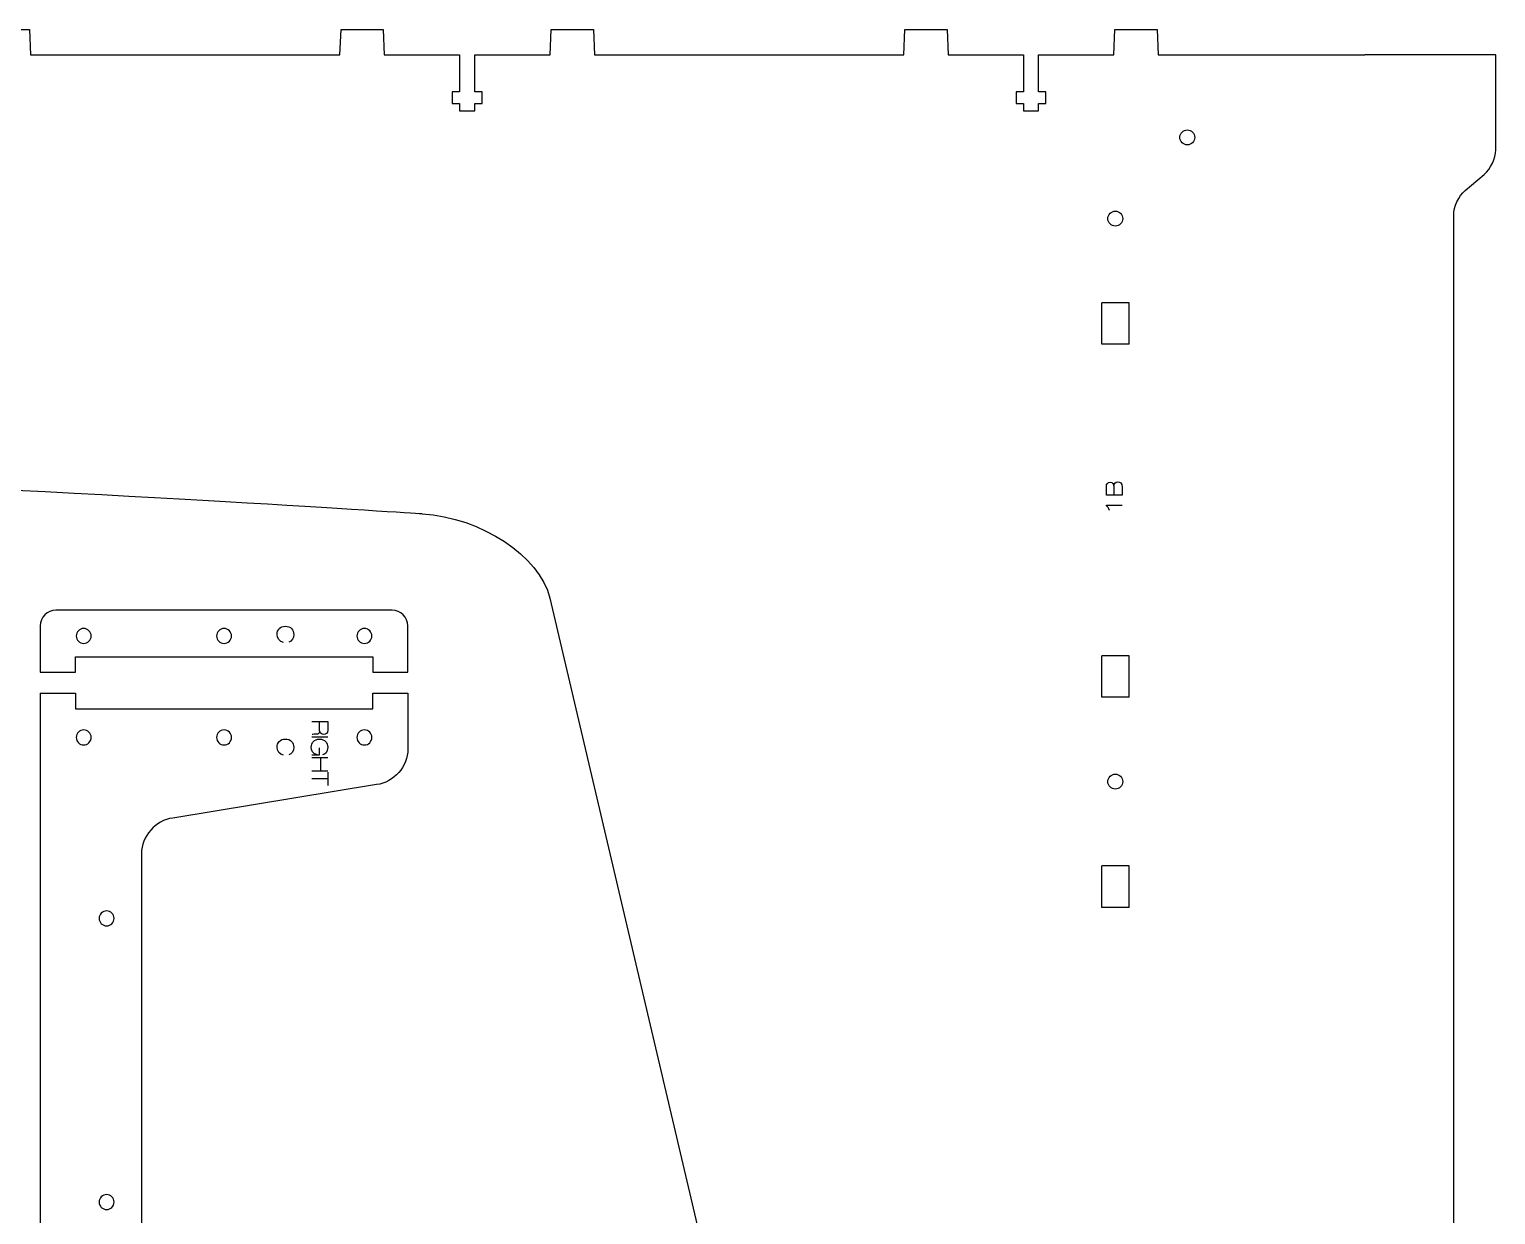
# Model space of a CAD drawing. Header units: millimetres. Extents: x -1172 to -29, y -862 to -38.
# Drawn here: x -307.7 to -28.5, y -264.1 to -38.4 of the extents above; entities that cross this region are included whole.
import ezdxf

# ---------------------------------------------------------------- set-up
doc = ezdxf.new("R2010")
doc.units = ezdxf.units.MM
doc.layers.add('CUTS', color=1, linetype='Continuous', true_color=0xff0000)
doc.layers.add('Text', color=5, linetype='Continuous', lineweight=0, true_color=0x0000ff)

msp = doc.modelspace()

# ---------------------------------------------------------------- linework, layer by layer
at = {"layer": 'CUTS', "color": 1, "lineweight": 25, "true_color": 0xff0000}
for p, q in [((-315.66, -38.45), (-307.63, -38.45)), ((-307.63, -38.45), (-307.43, -43.32)), ((-248.53, -43.32), (-248.33, -38.45)), ((-248.33, -38.45), (-240.29, -38.45)), ((-240.29, -38.45), (-240.09, -43.32)), ((-208.52, -43.32), (-208.32, -38.45)), ((-208.32, -38.45), (-200.29, -38.45)), ((-200.29, -38.45), (-200.09, -43.32)), ((-141.19, -43.32), (-140.99, -38.45)), ((-140.99, -38.45), (-132.95, -38.45)), ((-132.95, -38.45), (-132.75, -43.32)), ((-101.18, -43.32), (-100.98, -38.45)), ((-100.98, -38.45), (-92.95, -38.45)), ((-92.95, -38.45), (-92.75, -43.32)), ((-307.43, -43.32), (-248.53, -43.32)), ((-240.09, -43.32), (-225.75, -43.32)), ((-225.75, -43.32), (-225.75, -50.34)), ((-222.88, -50.34), (-222.88, -43.32)), ((-222.88, -43.32), (-208.52, -43.32)), ((-200.09, -43.32), (-141.19, -43.32)), ((-132.75, -43.32), (-118.41, -43.32)), ((-118.41, -43.32), (-118.41, -50.34)), ((-115.54, -50.34), (-115.54, -43.32)), ((-115.54, -43.32), (-101.18, -43.32)), ((-92.75, -43.32), (-53.42, -43.32)), ((-28.5, -43.32), (-53.42, -43.32)), ((-225.75, -50.34), (-227.15, -50.34)), ((-227.15, -50.34), (-227.15, -52.54)), ((-227.15, -52.54), (-225.75, -52.54)), ((-225.75, -52.54), (-225.75, -53.98)), ((-221.48, -50.34), (-222.88, -50.34)), ((-222.88, -53.98), (-222.88, -52.54)), ((-222.88, -52.54), (-221.48, -52.54)), ((-221.48, -52.54), (-221.48, -50.34)), ((-118.41, -50.34), (-119.81, -50.34)), ((-119.81, -50.34), (-119.81, -52.54)), ((-119.81, -52.54), (-118.41, -52.54)), ((-118.41, -52.54), (-118.41, -53.98)), ((-114.14, -50.34), (-115.54, -50.34)), ((-115.54, -52.54), (-114.14, -52.54)), ((-115.54, -53.98), (-115.54, -52.54)), ((-114.14, -52.54), (-114.14, -50.34)), ((-225.75, -53.98), (-222.88, -53.98)), ((-118.41, -53.98), (-115.54, -53.98)), ((-36.5, -826.16), (-36.5, -73.8)), ((-98.31, -90.53), (-103.51, -90.53)), ((-103.51, -98.41), (-103.51, -90.53)), ((-98.31, -98.41), (-98.31, -90.53)), ((-98.31, -98.41), (-103.51, -98.41)), ((-98.31, -157.71), (-103.51, -157.71)), ((-103.51, -165.59), (-103.51, -157.71)), ((-98.31, -165.59), (-98.31, -157.71)), ((-305.6, -164.83), (-305.6, -396.74)), ((-98.31, -165.59), (-103.51, -165.59)), ((-98.31, -197.71), (-103.51, -197.71)), ((-103.51, -205.59), (-103.51, -197.71)), ((-98.31, -205.59), (-98.31, -197.71)), ((-98.31, -205.59), (-103.51, -205.59))]:
    msp.add_line(p, q, dxfattribs=at)
for points in [[(-28.5, -61.41), (-28.5, -43.32), (-28.5, -43.32)], [(-34.34, -69.15), (-30.67, -66.06)], [(-208.56, -146.72), (-179.99, -268.24)], [(-238.6, -149.01), (-302.6, -149.01), (-302.6, -149.01)], [(-305.6, -152.01), (-305.6, -160.84), (-298.9, -160.84), (-298.9, -157.88), (-242.3, -157.88), (-242.3, -160.84), (-235.6, -160.84), (-235.6, -152.01)], [(-305.6, -164.83), (-298.9, -164.83), (-298.9, -167.78), (-242.3, -167.78), (-242.3, -164.83), (-235.6, -164.83), (-235.6, -175.45)], [(-241.55, -182.23), (-280.37, -188.58)], [(-286.32, -195.36), (-286.32, -202.96), (-286.32, -406.74)]]:
    msp.add_lwpolyline(points, dxfattribs=at)
for points in [[(-88.64, -59.02), (-88.64, -58.23), (-88, -57.6), (-87.21, -57.6)], [(-87.21, -57.6), (-86.43, -57.6), (-85.79, -58.23), (-85.79, -59.02)], [(-87.21, -60.45), (-88, -60.45), (-88.64, -59.81), (-88.64, -59.02)], [(-85.79, -59.02), (-85.79, -59.81), (-86.43, -60.45), (-87.21, -60.45)], [(-30.67, -66.06), (-29.48, -65.06), (-28.5, -62.97), (-28.5, -61.41)], [(-36.5, -73.8), (-36.5, -72.25), (-35.53, -70.15), (-34.34, -69.15)], [(-102.34, -74.47), (-102.34, -73.69), (-101.7, -73.05), (-100.91, -73.05)], [(-100.91, -75.9), (-101.7, -75.9), (-102.34, -75.26), (-102.34, -74.47)], [(-100.91, -73.05), (-100.13, -73.05), (-99.49, -73.69), (-99.49, -74.47)], [(-99.49, -74.47), (-99.49, -75.26), (-100.13, -75.9), (-100.91, -75.9)], [(-628.32, -117.37), (-425.92, -117.37), (-232.89, -130.65), (-232.89, -130.65)], [(-232.89, -130.65), (-221.54, -131.43), (-210.59, -138.66), (-208.56, -146.72)], [(-302.6, -149.01), (-304.25, -149.01), (-305.6, -150.36), (-305.6, -152.01)], [(-235.6, -152.01), (-235.6, -150.36), (-236.95, -149.01), (-238.6, -149.01)], [(-297.32, -152.5), (-298.11, -152.5), (-298.75, -153.14), (-298.75, -153.93)], [(-295.9, -153.93), (-295.9, -153.14), (-296.54, -152.5), (-297.32, -152.5)], [(-270.6, -152.5), (-271.39, -152.5), (-272.02, -153.14), (-272.02, -153.93)], [(-269.17, -153.93), (-269.17, -153.14), (-269.81, -152.5), (-270.6, -152.5)], [(-243.87, -152.5), (-244.66, -152.5), (-245.3, -153.14), (-245.3, -153.93)], [(-242.45, -153.93), (-242.45, -153.14), (-243.09, -152.5), (-243.87, -152.5)], [(-298.75, -153.93), (-298.75, -154.71), (-298.11, -155.35), (-297.32, -155.35)], [(-297.32, -155.35), (-296.54, -155.35), (-295.9, -154.71), (-295.9, -153.93)], [(-272.02, -153.93), (-272.02, -154.71), (-271.39, -155.35), (-270.6, -155.35)], [(-270.6, -155.35), (-269.81, -155.35), (-269.17, -154.71), (-269.17, -153.93)], [(-245.3, -153.93), (-245.3, -154.71), (-244.66, -155.35), (-243.87, -155.35)], [(-243.87, -155.35), (-243.09, -155.35), (-242.45, -154.71), (-242.45, -153.93)], [(-297.32, -171.82), (-298.11, -171.82), (-298.75, -172.45), (-298.75, -173.24)], [(-295.9, -173.24), (-295.9, -172.45), (-296.54, -171.82), (-297.32, -171.82)], [(-270.6, -171.82), (-271.39, -171.82), (-272.02, -172.45), (-272.02, -173.24)], [(-269.17, -173.24), (-269.17, -172.45), (-269.81, -171.82), (-270.6, -171.82)], [(-243.87, -171.82), (-244.66, -171.82), (-245.3, -172.45), (-245.3, -173.24)], [(-242.45, -173.24), (-242.45, -172.45), (-243.09, -171.82), (-243.87, -171.82)], [(-298.75, -173.24), (-298.75, -174.03), (-298.11, -174.67), (-297.32, -174.67)], [(-297.32, -174.67), (-296.54, -174.67), (-295.9, -174.03), (-295.9, -173.24)], [(-272.02, -173.24), (-272.02, -174.03), (-271.39, -174.67), (-270.6, -174.67)], [(-270.6, -174.67), (-269.81, -174.67), (-269.17, -174.03), (-269.17, -173.24)], [(-245.3, -173.24), (-245.3, -174.03), (-244.66, -174.67), (-243.87, -174.67)], [(-243.87, -174.67), (-243.09, -174.67), (-242.45, -174.03), (-242.45, -173.24)], [(-235.6, -175.45), (-235.6, -178.75), (-238.28, -181.8), (-241.55, -182.23)], [(-102.34, -181.65), (-102.34, -180.86), (-101.7, -180.23), (-100.91, -180.23)], [(-100.91, -180.23), (-100.13, -180.23), (-99.49, -180.86), (-99.49, -181.65)], [(-100.91, -183.07), (-101.7, -183.07), (-102.34, -182.44), (-102.34, -181.65)], [(-99.49, -181.65), (-99.49, -182.44), (-100.13, -183.07), (-100.91, -183.07)], [(-280.37, -188.58), (-283.64, -189.01), (-286.32, -192.06), (-286.32, -195.36)], [(-292.96, -206.26), (-293.75, -206.26), (-294.38, -206.89), (-294.38, -207.68)], [(-291.53, -207.68), (-291.53, -206.89), (-292.17, -206.26), (-292.96, -206.26)], [(-294.38, -207.68), (-294.38, -208.47), (-293.75, -209.11), (-292.96, -209.11)], [(-292.96, -209.11), (-292.17, -209.11), (-291.53, -208.47), (-291.53, -207.68)], [(-292.96, -260.27), (-293.75, -260.27), (-294.38, -260.9), (-294.38, -261.69)], [(-294.38, -261.69), (-294.38, -262.48), (-293.75, -263.11), (-292.96, -263.11)], [(-291.53, -261.69), (-291.53, -260.9), (-292.17, -260.27), (-292.96, -260.27)], [(-292.96, -263.11), (-292.17, -263.11), (-291.53, -262.48), (-291.53, -261.69)]]:
    msp.add_open_spline(points, degree=3, dxfattribs=at)
at = {"layer": 'Text', "color": 5, "lineweight": 25, "true_color": 0x0000ff}
for points in [[(-102.62, -127.13), (-102.62, -125.48)], [(-99.6, -125.59), (-99.6, -127.13), (-102.62, -127.13), (-102.62, -127.13)], [(-101.18, -125.34), (-101.18, -127.13)], [(-101.18, -125.34), (-101.17, -125.34)], [(-102.6, -129.13), (-102.6, -129.02), (-99.62, -129.02)], [(-253.86, -170.22), (-250.87, -170.22), (-250.87, -171.86)], [(-252.4, -171.97), (-252.4, -171.97), (-252.41, -170.22)], [(-252.52, -175.2), (-252.52, -176.61), (-253.92, -176.61)], [(-250.87, -173.18), (-253.86, -173.18)], [(-253.86, -177.07), (-250.87, -177.07)], [(-252.26, -177.07), (-252.26, -179.63)], [(-250.87, -179.63), (-253.86, -179.63)], [(-253.86, -181.08), (-250.9, -181.08)], [(-250.87, -179.83), (-250.87, -182.4)]]:
    msp.add_lwpolyline(points, dxfattribs=at)
for points in [[(-102.62, -125.48), (-102.62, -125.01), (-102.36, -124.67), (-101.87, -124.67)], [(-101.87, -124.67), (-101.51, -124.67), (-101.17, -124.99), (-101.18, -125.34)], [(-101.17, -125.34), (-101.16, -124.95), (-100.95, -124.58), (-100.42, -124.58)], [(-100.42, -124.58), (-100.07, -124.58), (-99.6, -124.8), (-99.6, -125.59)], [(-102.03, -130.07), (-102.15, -129.61), (-102.39, -129.31), (-102.6, -129.13)], [(-260.5, -153.63), (-260.5, -152.77), (-259.92, -152.07), (-258.92, -152.07)], [(-258.92, -152.07), (-257.92, -152.07), (-257.34, -152.77), (-257.34, -153.63)], [(-259.28, -155.15), (-260.09, -155.06), (-260.5, -154.33), (-260.5, -153.63)], [(-257.34, -153.63), (-257.34, -154.35), (-257.63, -154.92), (-258.29, -155.08)], [(-253.03, -172.63), (-253.14, -172.63), (-253.73, -172.64), (-253.85, -172.7)], [(-252.4, -171.97), (-252.41, -172.43), (-252.62, -172.63), (-253.03, -172.63)], [(-251.68, -172.68), (-251.97, -172.68), (-252.37, -172.49), (-252.4, -171.97)], [(-250.87, -171.86), (-250.87, -172.46), (-251.15, -172.68), (-251.68, -172.68)], [(-260.5, -175.1), (-260.5, -174.24), (-259.92, -173.54), (-258.92, -173.54)], [(-259.28, -176.62), (-260.09, -176.53), (-260.5, -175.8), (-260.5, -175.1)], [(-258.92, -173.54), (-257.92, -173.54), (-257.34, -174.24), (-257.34, -175.1)], [(-257.34, -175.1), (-257.34, -175.82), (-257.63, -176.38), (-258.29, -176.55)], [(-253.99, -175.09), (-253.99, -174.24), (-253.42, -173.55), (-252.43, -173.55)], [(-253.02, -176.5), (-253.71, -176.3), (-253.99, -175.72), (-253.99, -175.09)], [(-252.43, -173.55), (-251.44, -173.55), (-250.87, -174.24), (-250.87, -175.09)], [(-250.87, -175.09), (-250.87, -176.03), (-251.28, -176.46), (-251.86, -176.56)], [(-252.52, -176.61), (-252.87, -176.56), (-253.02, -176.5), (-253.02, -176.5)]]:
    msp.add_open_spline(points, degree=3, dxfattribs=at)

doc.saveas('drawing.dxf')
